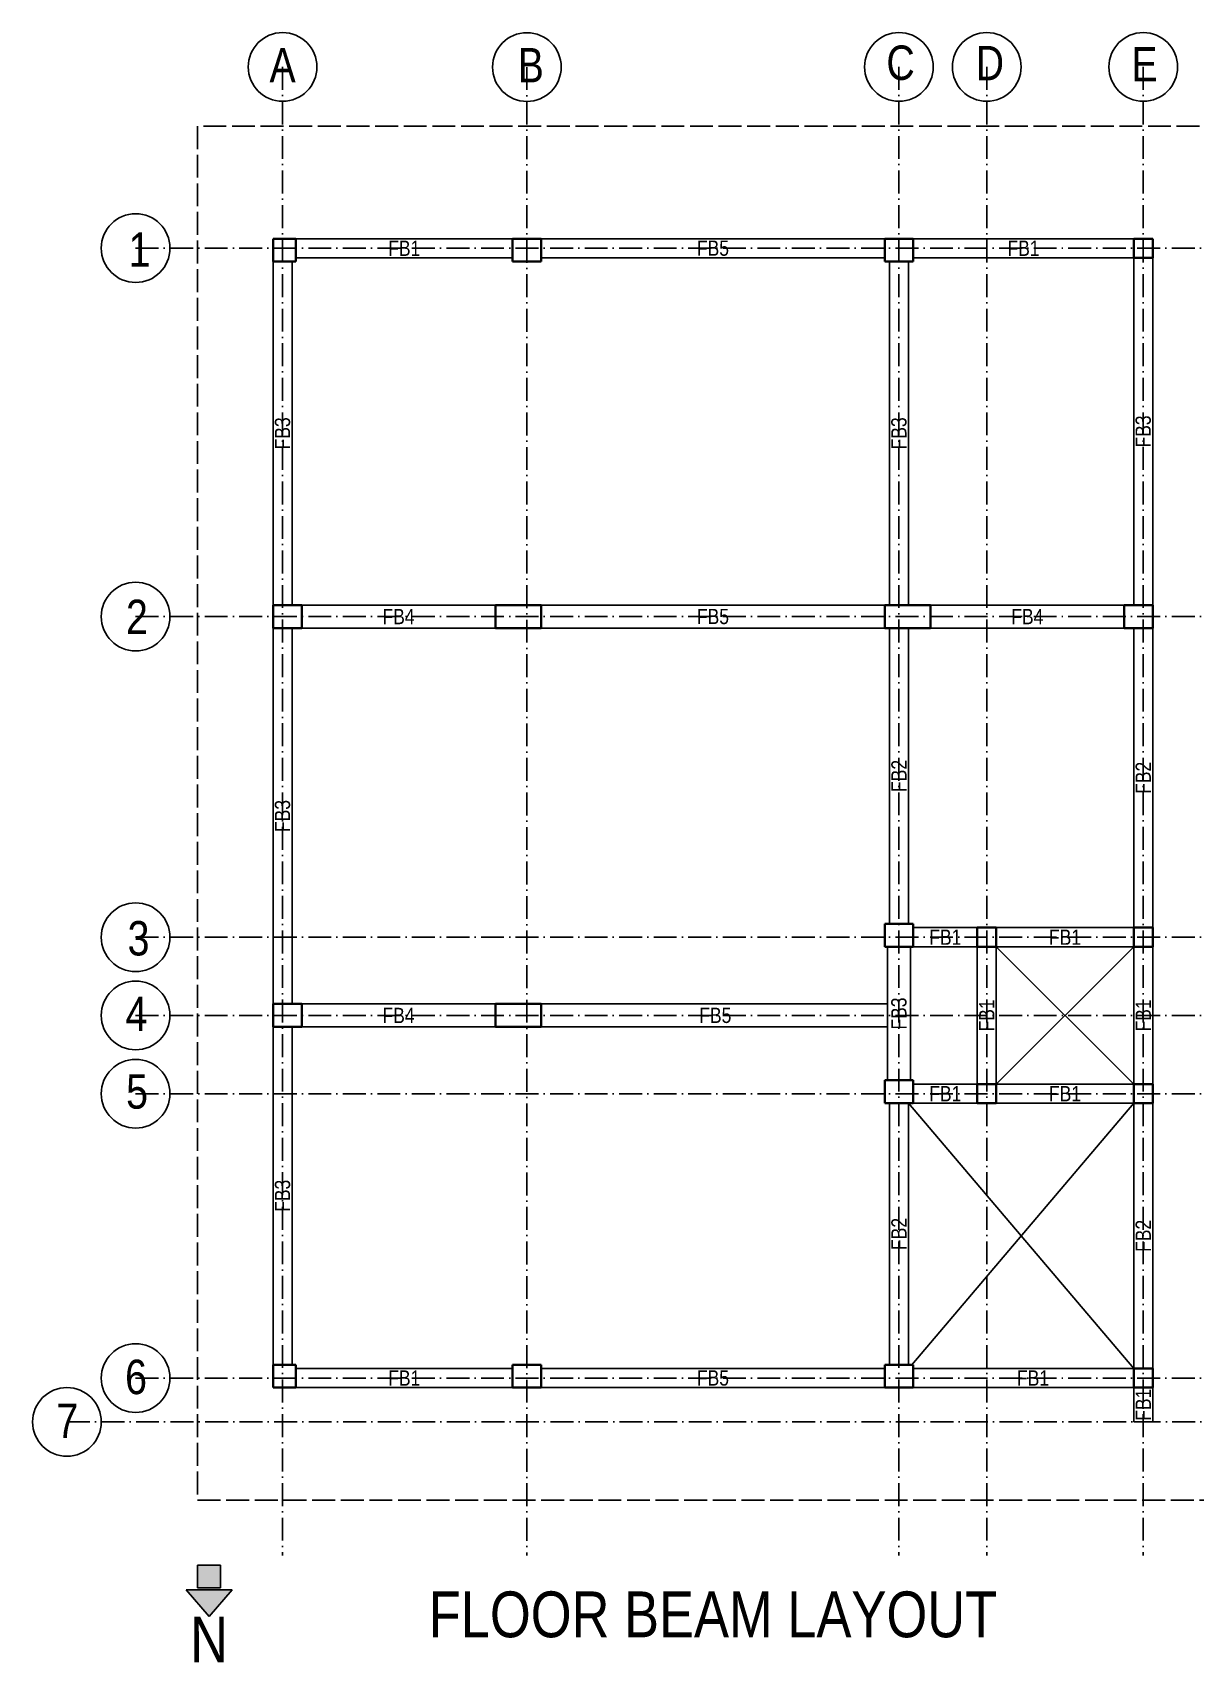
# Model space of a CAD drawing. Header units: inches. Extents: x 573 to 4883, y -25 to 829.
# Drawn here: x 1649 to 2258, y -25 to 829 of the extents above; entities that cross this region are included whole.
import ezdxf

# ---------------------------------------------------------------- set-up
doc = ezdxf.new("R2010")
doc.units = ezdxf.units.IN
doc.header["$MEASUREMENT"] = 0
doc.linetypes.add('ACAD_ISO02W100', pattern=[15, 12, -3])
doc.linetypes.add('ACAD_ISO10W100', pattern=[18, 12, -3, 0, -3])
doc.layers.add('Beam Layout', color=5, linetype='Continuous', lineweight=30)
doc.layers.add('Column', color=7, linetype='Continuous', lineweight=40)
for name, color, linetype in [('Gridline', 252, 'ACAD_ISO10W100'), ('Plot Line', 7, 'ACAD_ISO02W100'), ('Text', 7, 'Continuous')]:
    doc.layers.add(name, color=color, linetype=linetype)
doc.styles.add('AN_12', font='ARIALN.TTF', dxfattribs={"height": 12})

# ---------------------------------------------------------------- blocks, each defined once
blk = doc.blocks.new('North')
at = {"layer": 'Text'}
h = blk.add_hatch(color=256, dxfattribs=at)
h.paths.add_polyline_path([(12, 0), (0, 0), (0, -12), (12, -12)])
h.paths.add_polyline_path([(18, -13), (-6, -13), (6, -27)])
for p, q in [((0, 0), (0, -12)), ((12, 0), (0, 0)), ((12, -12), (12, 0)), ((-6, -13), (18, -13)), ((6, -27), (-6, -13)), ((0, -12), (12, -12)), ((6, -27), (18, -13))]:
    blk.add_line(p, q, dxfattribs=at)
at = {"layer": 'Text', "insert": (6, -39), "char_height": 24, "width": 49.9251, "attachment_point": 5, "style": 'AN_12'}
blk.add_mtext('N', dxfattribs=at)

msp = doc.modelspace()

# ---------------------------------------------------------------- linework, layer by layer
for p, q in [((2153.693003, 350), (2225.693003, 278)), ((2153.693003, 278), (2225.693003, 350)), ((2107.693003, 268), (2225.693003, 129)), ((2225.693003, 268), (2109.390845, 131))]:
    msp.add_line(p, q)
at = {"layer": 'Beam Layout'}
for p, q in [((1786.693003, 721), (1900.193003, 721)), ((1915.193003, 721), (2095.193003, 721)), ((2110.193003, 721), (2225.693003, 721)), ((1774.693003, 709), (1774.693003, 529)), ((1784.693003, 709), (1784.693003, 529)), ((1786.693003, 711), (1900.193003, 711)), ((1915.193003, 711), (2095.193003, 711)), ((2097.693003, 709), (2097.693003, 529)), ((2107.693003, 709), (2107.693003, 529)), ((2110.193003, 711), (2225.693003, 711)), ((2225.693003, 711), (2225.693003, 529)), ((2235.693003, 711), (2235.693003, 529)), ((1789.693003, 529), (1891.193003, 529)), ((1915.193003, 529), (2095.193003, 529)), ((2119.193003, 529), (2220.693003, 529)), ((1774.693003, 517), (1774.693003, 320)), ((1784.693003, 517), (1784.693003, 320)), ((1789.693003, 517), (1891.193003, 517)), ((1915.193003, 517), (2095.193003, 517)), ((2097.693003, 517), (2097.693003, 362)), ((2107.693003, 517), (2107.693003, 362)), ((2119.193003, 517), (2220.693003, 517)), ((2225.693003, 517), (2225.693003, 360)), ((2235.693003, 517), (2235.693003, 360)), ((2110.193003, 360), (2143.693003, 360)), ((2153.693003, 360), (2225.693003, 360)), ((2096.699108, 350), (2096.699108, 280)), ((2108.693003, 350), (2108.693003, 280)), ((2110.193003, 350), (2143.693003, 350)), ((2143.693003, 350), (2143.693003, 278)), ((2153.693003, 350), (2225.693003, 350)), ((2153.693003, 350), (2153.693003, 278)), ((2225.693003, 350), (2225.693003, 278)), ((2235.693003, 350), (2235.693003, 278)), ((1789.693003, 320), (1891.193003, 320)), ((1915.193003, 320), (2096.699108, 320)), ((1774.693003, 308), (1774.693003, 131)), ((1784.693003, 308), (1784.693003, 131)), ((1789.693003, 308), (1891.193003, 308)), ((1915.193003, 308), (2096.699108, 308)), ((2110.193003, 278), (2143.693003, 278)), ((2153.693003, 278), (2225.693003, 278)), ((2097.693003, 268), (2097.693003, 131)), ((2107.693003, 268), (2107.693003, 131)), ((2110.193003, 268), (2143.693003, 268)), ((2153.693003, 268), (2225.693003, 268)), ((2225.693003, 268), (2225.693003, 129)), ((2235.693003, 268), (2235.693003, 129)), ((1786.693003, 129), (1900.193003, 129)), ((1915.193003, 129), (2095.193003, 129)), ((2110.193003, 129), (2235.693003, 129)), ((1786.693003, 119), (1900.193003, 119)), ((1915.193003, 119), (2095.193003, 119)), ((2110.193003, 119), (2235.693003, 119)), ((2225.693003, 119), (2225.693003, 101)), ((2235.693003, 119), (2235.693003, 101)), ((2235.693003, 101), (2225.693003, 101))]:
    msp.add_line(p, q, dxfattribs=at)
at = {"layer": 'Column'}
for p, q in [((1774.693003, 721), (1774.693003, 709)), ((1786.693003, 721), (1774.693003, 721)), ((1786.693003, 709), (1786.693003, 721)), ((1900.193003, 709), (1900.193003, 721)), ((1900.193003, 721), (1915.193003, 721)), ((1915.193003, 721), (1915.193003, 709)), ((2095.193003, 709), (2095.193003, 721)), ((2095.193003, 721), (2110.193003, 721)), ((2110.193003, 721), (2110.193003, 709)), ((2225.693003, 721), (2235.693003, 721)), ((2225.693003, 711), (2225.693003, 721)), ((2235.693003, 721), (2235.693003, 711)), ((1774.693003, 709), (1786.693003, 709)), ((1900.193003, 709), (1915.193003, 709)), ((2095.193003, 709), (2110.193003, 709)), ((2235.693003, 711), (2225.693003, 711)), ((1774.693003, 529), (1789.693003, 529)), ((1774.693003, 529), (1774.693003, 517)), ((1789.693003, 517), (1789.693003, 529)), ((1891.193003, 517), (1891.193003, 529)), ((1891.193003, 529), (1915.193003, 529)), ((1915.193003, 529), (1915.193003, 517)), ((2119.193003, 529), (2095.193003, 529)), ((2095.193003, 529), (2095.193003, 517)), ((2119.193003, 517), (2119.193003, 529)), ((2220.693003, 517), (2220.693003, 529)), ((2235.693003, 529), (2220.693003, 529)), ((2235.693003, 529), (2235.693003, 517)), ((1789.693003, 517), (1774.693003, 517)), ((1891.193003, 517), (1915.193003, 517)), ((2119.193003, 517), (2095.193003, 517)), ((2220.693003, 517), (2235.693003, 517)), ((2095.193003, 350), (2095.193003, 362)), ((2095.193003, 362), (2110.193003, 362)), ((2110.193003, 362), (2110.193003, 350)), ((2143.693003, 360), (2153.693003, 360)), ((2143.693003, 350), (2143.693003, 360)), ((2153.693003, 360), (2153.693003, 350)), ((2225.693003, 360), (2235.693003, 360)), ((2225.693003, 350), (2225.693003, 360)), ((2235.693003, 360), (2235.693003, 350)), ((2095.193003, 350), (2110.193003, 350)), ((2153.693003, 350), (2143.693003, 350)), ((2235.693003, 350), (2225.693003, 350)), ((1774.693003, 320), (1789.693003, 320)), ((1774.693003, 320), (1774.693003, 308)), ((1789.693003, 308), (1789.693003, 320)), ((1891.193003, 308), (1891.193003, 320)), ((1891.193003, 320), (1915.193003, 320)), ((1915.193003, 320), (1915.193003, 308)), ((1789.693003, 308), (1774.693003, 308)), ((1891.193003, 308), (1915.193003, 308)), ((2095.193003, 268), (2095.193003, 280)), ((2095.193003, 280), (2110.193003, 280)), ((2110.193003, 280), (2110.193003, 268)), ((2143.693003, 278), (2153.693003, 278)), ((2143.693003, 268), (2143.693003, 278)), ((2153.693003, 278), (2153.693003, 268)), ((2225.693003, 278), (2235.693003, 278)), ((2225.693003, 268), (2225.693003, 278)), ((2235.693003, 278), (2235.693003, 268)), ((2095.193003, 268), (2110.193003, 268)), ((2153.693003, 268), (2143.693003, 268)), ((2235.693003, 268), (2225.693003, 268)), ((1774.693003, 131), (1774.693003, 119)), ((1786.693003, 131), (1774.693003, 131)), ((1786.693003, 119), (1786.693003, 131)), ((1900.193003, 119), (1900.193003, 131)), ((1900.193003, 131), (1915.193003, 131)), ((1915.193003, 131), (1915.193003, 119)), ((2095.193003, 119), (2095.193003, 131)), ((2095.193003, 131), (2110.193003, 131)), ((2110.193003, 131), (2110.193003, 119)), ((2225.693003, 129), (2235.693003, 129)), ((2225.693003, 119), (2225.693003, 129)), ((2235.693003, 129), (2235.693003, 119)), ((1774.693003, 119), (1786.693003, 119)), ((1900.193003, 119), (1915.193003, 119)), ((2095.193003, 119), (2110.193003, 119)), ((2235.693003, 119), (2225.693003, 119))]:
    msp.add_line(p, q, dxfattribs=at)
at = {"layer": 'Gridline'}
for p, q in [((1779.693003, 811), (1779.693003, 31)), ((1907.693003, 810.9375), (1907.693003, 30.9375)), ((2102.693003, 811), (2102.693003, 31)), ((2148.693003, 811), (2148.693003, 31)), ((2230.693003, 811), (2230.693003, 31)), ((1702.693003, 716), (2298.203523, 716)), ((1702.693003, 523), (2298.203523, 523)), ((1702.693003, 355), (2298.203523, 355)), ((1702.693003, 314), (2298.203523, 314)), ((1702.693003, 273), (2298.203523, 273)), ((1702.693003, 124), (2298.203523, 124)), ((1666.693003, 101), (2298.203523, 101))]:
    msp.add_line(p, q, dxfattribs=at)
at = {"layer": 'Plot Line'}
for p, q in [((2275.193003, 780), (1735.193003, 780)), ((1735.193003, 780), (1735.193003, 60)), ((1735.193003, 60), (2275.193003, 60))]:
    msp.add_line(p, q, dxfattribs=at)
at = {"layer": 'Text'}
for centre in [(1779.693003, 811), (1907.693003, 810.9375), (2102.693003, 811), (2148.693003, 811), (2230.693003, 811), (1702.693003, 716.0625), (1702.693003, 523), (1702.693003, 355), (1702.693003, 314), (1702.693003, 273), (1702.693003, 124), (1666.693003, 101)]:
    msp.add_circle(centre, 18, dxfattribs=at)

# ---------------------------------------------------------------- block references
msp.add_blockref('North', (1735.193003, 26), dxfattribs=at)

# ---------------------------------------------------------------- texts
at = {"layer": 'Text', "style": 'AN_12'}
for s, insert, char_height, width, attachment_point in [('A', (1772.827256, 820.917121), 18, 24.39100886, 1), ('B', (1902.860132, 820.909528), 18, 24.39100886, 1), ('C', (2096.083597, 822.227115), 18, 24.39100886, 1), ('D', (2142.85516, 822.021262), 18, 24.39100886, 1), ('E', (2224.447842, 821.403703), 18, 24.39100886, 1), ('1', (1698.994807, 724.282754), 18, 24.39100886, 1), ('FB1', (1843.443003, 716), 8, 21.37476871, 5), ('FB5', (2005.193003, 716), 8, 21.37476871, 5), ('FB1', (2167.943003, 716), 8, 21.37476871, 5), ('2', (1697.628101, 531.844224), 18, 24.39100886, 1), ('FB4', (1840.443003, 523), 8, 21.37476871, 5), ('FB5', (2005.193003, 523), 8, 21.37476871, 5), ('FB4', (2169.943003, 523), 8, 21.37476871, 5), ('3', (1698.480629, 363.44523), 18, 24.39100886, 1), ('FB1', (2126.943003, 355), 8, 21.37476871, 5), ('FB1', (2189.693003, 355), 8, 21.37476871, 5), ('4', (1697.366652, 323.846909), 18, 24.39100886, 1), ('FB4', (1840.443003, 314), 8, 21.37476871, 5), ('FB5', (2006.443003, 314), 8, 21.37476871, 5), ('5', (1697.692286, 283.172243), 18, 24.39100886, 1), ('FB1', (2126.943003, 273), 8, 21.37476871, 5), ('FB1', (2189.693003, 273), 8, 21.37476871, 5), ('6', (1697.15886, 133.595954), 18, 24.39100886, 1), ('FB1', (1843.443003, 124), 8, 21.37476871, 5), ('FB5', (2005.193003, 124), 8, 21.37476871, 5), ('FB1', (2172.943003, 124), 8, 21.37476871, 5), ('7', (1661.15886, 110.595954), 18, 24.39100886, 1), ('FLOOR BEAM LAYOUT', (2005.193003, 0), 24, 509.30479366, 5)]:
    msp.add_mtext(s, dxfattribs=dict(at, insert=insert, char_height=char_height, width=width, attachment_point=attachment_point))
at = {"layer": 'Text', "char_height": 8, "width": 21.37476871, "attachment_point": 5, "rotation": 90, "style": 'AN_12'}
for s, insert in [('FB3', (1779.693003, 619)), ('FB3', (2102.693003, 619)), ('FB3', (2230.693003, 620)), ('FB2', (2102.693003, 439.5)), ('FB2', (2230.693003, 438.5)), ('FB3', (1779.693003, 418.5)), ('FB3', (2102.693003, 315)), ('FB1', (2148.693003, 314)), ('FB1', (2230.693003, 314)), ('FB3', (1779.693003, 219.5)), ('FB2', (2102.693003, 199.5)), ('FB2', (2230.693003, 198.5)), ('FB1', (2230.693003, 110))]:
    msp.add_mtext(s, dxfattribs=dict(at, insert=insert))

doc.saveas('drawing.dxf')
